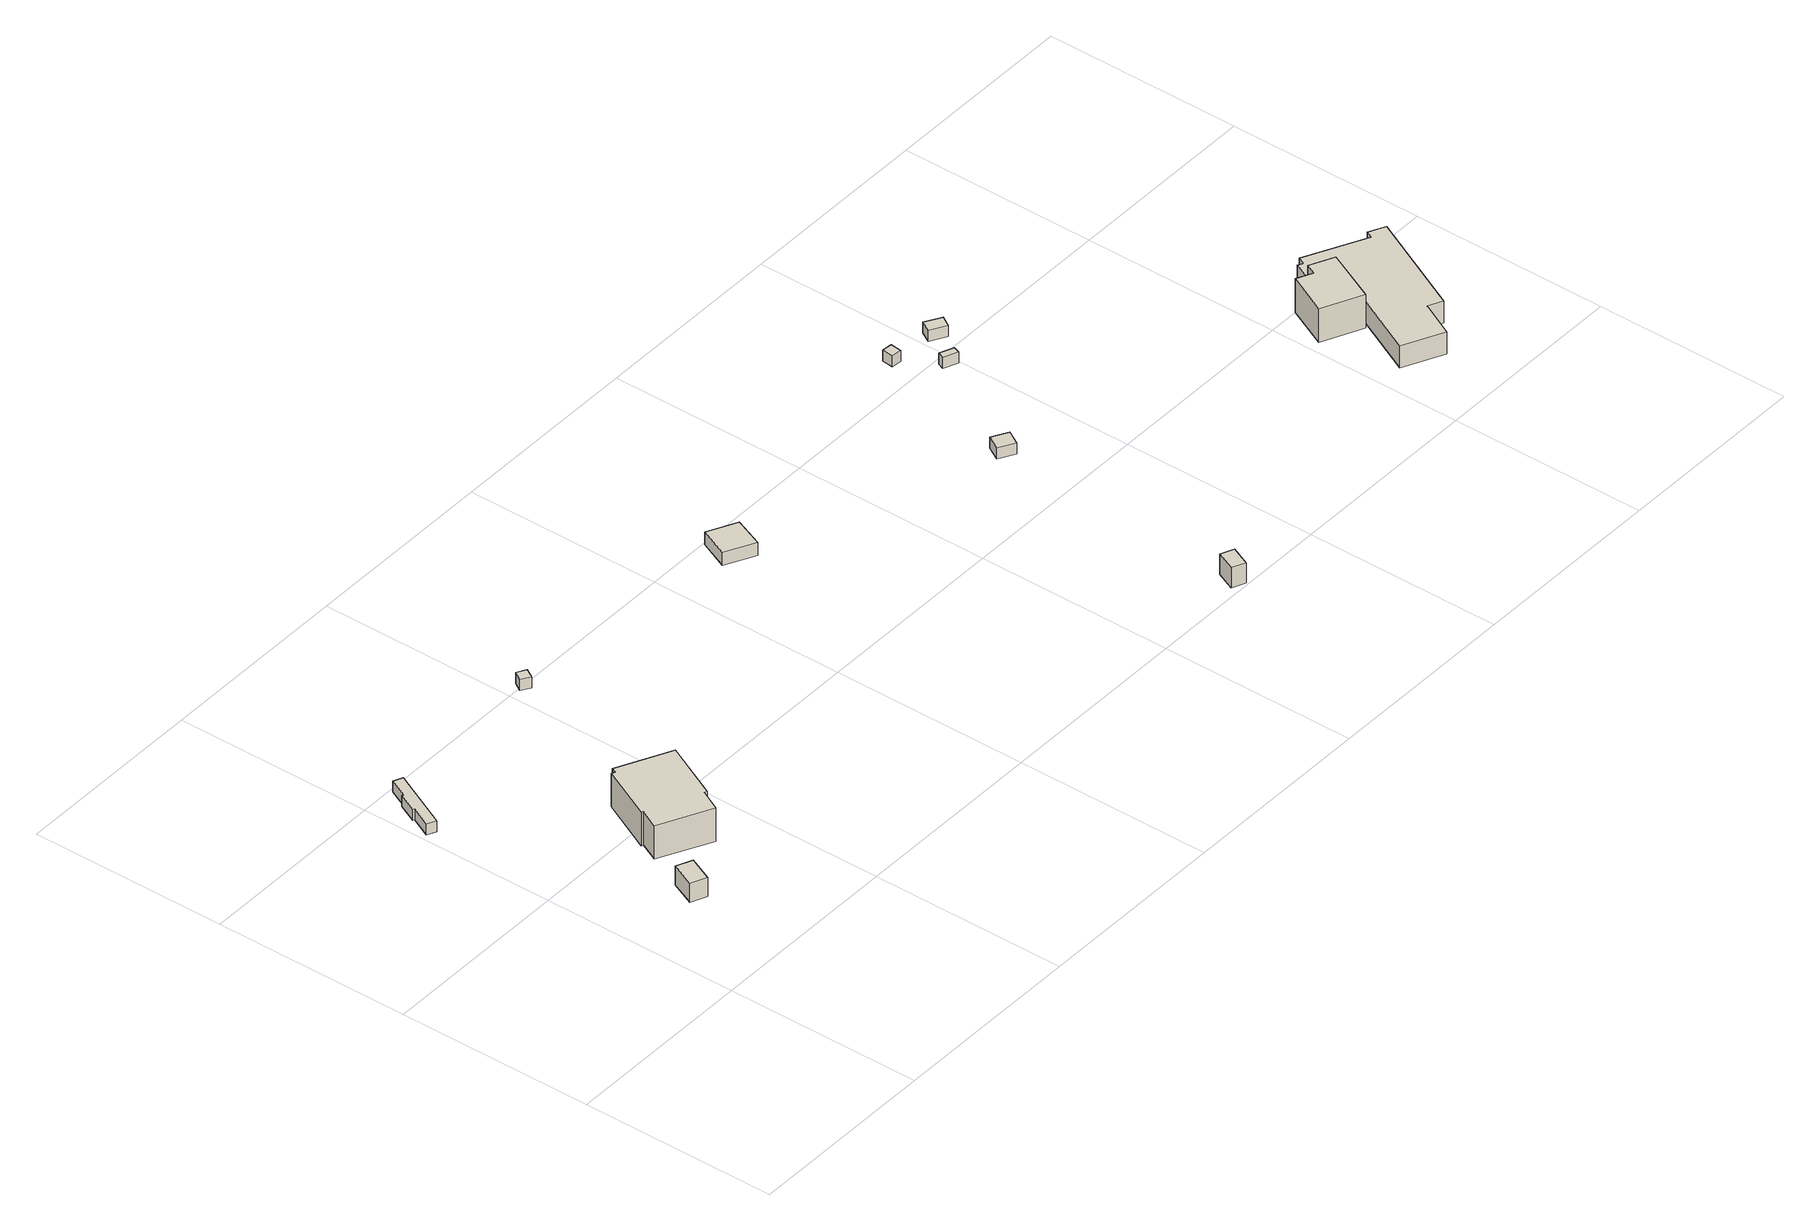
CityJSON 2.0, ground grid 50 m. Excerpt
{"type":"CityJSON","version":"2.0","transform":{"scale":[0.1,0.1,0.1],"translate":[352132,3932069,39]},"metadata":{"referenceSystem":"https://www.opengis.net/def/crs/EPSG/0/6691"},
"CityObjects":{
"building1":{"type":"Building","attributes":{"measuredHeight":7.8,"BuildingIDAttribute.prefecture":"14","BuildingIDAttribute.city":"14153","BuildingDetailAttribute.surveyYear":2015,"BuildingRiverFloodingRiskAttribute.description":"1","BuildingRiverFloodingRiskAttribute.rankOrg":"2","BuildingRiverFloodingRiskAttribute.depth":1.81,"BuildingRiverFloodingRiskAttribute.adminType":"2","BuildingRiverFloodingRiskAttribute.scale":"1","BuildingRiverFloodingRiskAttribute.duration":14.5},"geometry":[{"type":"Solid","lod":"1","boundaries":[[[[0,1,2,3]],[[2,4,5,3]],[[1,6,4,2]],[[0,7,6,1]],[[3,5,7,0]],[[4,6,7,5]]]]}]},
"building2":{"type":"Building","attributes":{"BuildingIDAttribute.prefecture":"14","BuildingIDAttribute.city":"14153","BuildingDetailAttribute.surveyYear":2015,"BuildingRiverFloodingRiskAttribute.description":"1","BuildingRiverFloodingRiskAttribute.rankOrg":"2","BuildingRiverFloodingRiskAttribute.depth":2.82,"BuildingRiverFloodingRiskAttribute.adminType":"2","BuildingRiverFloodingRiskAttribute.scale":"1","BuildingRiverFloodingRiskAttribute.duration":21.75},"geometry":[{"type":"Solid","lod":"1","boundaries":[[[[8,9,10,11,12,13,14,15]],[[14,16,17,15]],[[13,18,16,14]],[[12,19,18,13]],[[11,20,19,12]],[[10,21,20,11]],[[9,22,21,10]],[[8,23,22,9]],[[15,17,23,8]],[[16,18,19,20,21,22,23,17]]]]}]},
"building3":{"type":"Building","attributes":{"usage":"431","measuredHeight":9.4,"storeysAboveGround":1,"BuildingIDAttribute.prefecture":"14","BuildingIDAttribute.city":"14153","BuildingDetailAttribute.totalFloorArea":324.11,"BuildingDetailAttribute.buildingFootprintArea":324.11,"BuildingDetailAttribute.buildingStructureType":"610","BuildingDetailAttribute.buildingStructureOrgType":"2","BuildingDetailAttribute.orgUsage":"143","BuildingDetailAttribute.surveyYear":2015,"BuildingRiverFloodingRiskAttribute.description":"1","BuildingRiverFloodingRiskAttribute.rankOrg":"2","BuildingRiverFloodingRiskAttribute.depth":1.74,"BuildingRiverFloodingRiskAttribute.adminType":"2","BuildingRiverFloodingRiskAttribute.scale":"1","BuildingRiverFloodingRiskAttribute.duration":14.5},"geometry":[{"type":"Solid","lod":"1","boundaries":[[[[24,25,26,27,28,29,30,31,32,33]],[[32,34,35,33]],[[31,36,34,32]],[[30,37,36,31]],[[29,38,37,30]],[[28,39,38,29]],[[27,40,39,28]],[[26,41,40,27]],[[25,42,41,26]],[[24,43,42,25]],[[33,35,43,24]],[[34,36,37,38,39,40,41,42,43,35]]]]}]},
"building4":{"type":"Building","attributes":{"BuildingIDAttribute.prefecture":"14","BuildingIDAttribute.city":"14153","BuildingDetailAttribute.surveyYear":2015,"BuildingRiverFloodingRiskAttribute.description":"1","BuildingRiverFloodingRiskAttribute.rankOrg":"2","BuildingRiverFloodingRiskAttribute.depth":2.94,"BuildingRiverFloodingRiskAttribute.adminType":"2","BuildingRiverFloodingRiskAttribute.scale":"1","BuildingRiverFloodingRiskAttribute.duration":22.83},"geometry":[{"type":"Solid","lod":"1","boundaries":[[[[44,45,46,47]],[[46,48,49,47]],[[45,50,48,46]],[[44,51,50,45]],[[47,49,51,44]],[[48,50,51,49]]]]}]},
"building5":{"type":"Building","attributes":{"measuredHeight":3.7,"BuildingIDAttribute.prefecture":"14","BuildingIDAttribute.city":"14153","BuildingDetailAttribute.surveyYear":2015,"BuildingRiverFloodingRiskAttribute.description":"1","BuildingRiverFloodingRiskAttribute.rankOrg":"2","BuildingRiverFloodingRiskAttribute.depth":2.38,"BuildingRiverFloodingRiskAttribute.adminType":"2","BuildingRiverFloodingRiskAttribute.scale":"1","BuildingRiverFloodingRiskAttribute.duration":18},"geometry":[{"type":"Solid","lod":"1","boundaries":[[[[52,53,54,55]],[[54,56,57,55]],[[53,58,56,54]],[[52,59,58,53]],[[55,57,59,52]],[[56,58,59,57]]]]}]},
"building6":{"type":"Building","attributes":{"usage":"401","measuredHeight":7.8,"storeysAboveGround":2,"BuildingIDAttribute.prefecture":"14","BuildingIDAttribute.city":"14153","BuildingDetailAttribute.totalFloorArea":32.15,"BuildingDetailAttribute.buildingFootprintArea":16.08,"BuildingDetailAttribute.buildingStructureType":"601","BuildingDetailAttribute.buildingStructureOrgType":"1","BuildingDetailAttribute.orgUsage":"61","BuildingDetailAttribute.surveyYear":2015,"BuildingRiverFloodingRiskAttribute.description":"1","BuildingRiverFloodingRiskAttribute.rankOrg":"2","BuildingRiverFloodingRiskAttribute.depth":2.63,"BuildingRiverFloodingRiskAttribute.adminType":"2","BuildingRiverFloodingRiskAttribute.scale":"1","BuildingRiverFloodingRiskAttribute.duration":18.33},"geometry":[{"type":"Solid","lod":"1","boundaries":[[[[60,61,62,63]],[[62,64,65,63]],[[61,66,64,62]],[[60,67,66,61]],[[63,65,67,60]],[[64,66,67,65]]]]}]},
"building7":{"type":"Building","attributes":{"BuildingIDAttribute.prefecture":"14","BuildingIDAttribute.city":"14153","BuildingDetailAttribute.surveyYear":2015,"BuildingRiverFloodingRiskAttribute.description":"1","BuildingRiverFloodingRiskAttribute.rankOrg":"2","BuildingRiverFloodingRiskAttribute.depth":2.26,"BuildingRiverFloodingRiskAttribute.adminType":"2","BuildingRiverFloodingRiskAttribute.scale":"1","BuildingRiverFloodingRiskAttribute.duration":20.75},"geometry":[{"type":"Solid","lod":"1","boundaries":[[[[68,69,70,71]],[[70,72,73,71]],[[69,74,72,70]],[[68,75,74,69]],[[71,73,75,68]],[[72,74,75,73]]]]}]},
"building8":{"type":"Building","attributes":{"BuildingIDAttribute.prefecture":"14","BuildingIDAttribute.city":"14153","BuildingDetailAttribute.surveyYear":2015,"BuildingRiverFloodingRiskAttribute.description":"1","BuildingRiverFloodingRiskAttribute.rankOrg":"2","BuildingRiverFloodingRiskAttribute.depth":2.27,"BuildingRiverFloodingRiskAttribute.adminType":"2","BuildingRiverFloodingRiskAttribute.scale":"1","BuildingRiverFloodingRiskAttribute.duration":20.5},"geometry":[{"type":"Solid","lod":"1","boundaries":[[[[76,77,78,79]],[[78,80,81,79]],[[77,82,80,78]],[[76,83,82,77]],[[79,81,83,76]],[[80,82,83,81]]]]}]},
"building9":{"type":"Building","attributes":{"BuildingIDAttribute.prefecture":"14","BuildingIDAttribute.city":"14153","BuildingDetailAttribute.surveyYear":2015,"BuildingRiverFloodingRiskAttribute.description":"1","BuildingRiverFloodingRiskAttribute.rankOrg":"2","BuildingRiverFloodingRiskAttribute.depth":2.49,"BuildingRiverFloodingRiskAttribute.adminType":"2","BuildingRiverFloodingRiskAttribute.scale":"1","BuildingRiverFloodingRiskAttribute.duration":20.5},"geometry":[{"type":"Solid","lod":"1","boundaries":[[[[84,85,86,87]],[[86,88,89,87]],[[85,90,88,86]],[[84,91,90,85]],[[87,89,91,84]],[[88,90,91,89]]]]}]},
"building10":{"type":"Building","attributes":{"BuildingIDAttribute.prefecture":"14","BuildingIDAttribute.city":"14153","BuildingDetailAttribute.surveyYear":2015,"BuildingRiverFloodingRiskAttribute.description":"1","BuildingRiverFloodingRiskAttribute.rankOrg":"2","BuildingRiverFloodingRiskAttribute.depth":2.39,"BuildingRiverFloodingRiskAttribute.adminType":"2","BuildingRiverFloodingRiskAttribute.scale":"1","BuildingRiverFloodingRiskAttribute.duration":20.5},"geometry":[{"type":"Solid","lod":"1","boundaries":[[[[92,93,94,95]],[[94,96,97,95]],[[93,98,96,94]],[[92,99,98,93]],[[95,97,99,92]],[[96,98,99,97]]]]}]},
"building11":{"type":"Building","attributes":{"usage":"441","measuredHeight":9.7,"storeysAboveGround":2,"BuildingIDAttribute.prefecture":"14","BuildingIDAttribute.city":"14153","BuildingDetailAttribute.totalFloorArea":248.37,"BuildingDetailAttribute.buildingFootprintArea":124.19,"BuildingDetailAttribute.buildingStructureType":"610","BuildingDetailAttribute.buildingStructureOrgType":"2","BuildingDetailAttribute.orgUsage":"160","BuildingDetailAttribute.surveyYear":2015,"BuildingRiverFloodingRiskAttribute.description":"1","BuildingRiverFloodingRiskAttribute.rankOrg":"2","BuildingRiverFloodingRiskAttribute.depth":2.72,"BuildingRiverFloodingRiskAttribute.adminType":"2","BuildingRiverFloodingRiskAttribute.scale":"1","BuildingRiverFloodingRiskAttribute.duration":19.67},"geometry":[{"type":"Solid","lod":"1","boundaries":[[[[100,101,102,103,104,105]],[[104,106,107,105]],[[103,108,106,104]],[[102,109,108,103]],[[101,110,109,102]],[[100,111,110,101]],[[105,107,111,100]],[[106,108,109,110,111,107]]]]}]},
"building12":{"type":"Building","attributes":{"usage":"441","measuredHeight":8.9,"storeysAboveGround":1,"BuildingIDAttribute.prefecture":"14","BuildingIDAttribute.city":"14153","BuildingDetailAttribute.totalFloorArea":480.26,"BuildingDetailAttribute.buildingFootprintArea":480.26,"BuildingDetailAttribute.buildingStructureType":"610","BuildingDetailAttribute.buildingStructureOrgType":"2","BuildingDetailAttribute.orgUsage":"160","BuildingDetailAttribute.surveyYear":2015,"BuildingRiverFloodingRiskAttribute.description":"1","BuildingRiverFloodingRiskAttribute.rankOrg":"2","BuildingRiverFloodingRiskAttribute.depth":2.74,"BuildingRiverFloodingRiskAttribute.adminType":"2","BuildingRiverFloodingRiskAttribute.scale":"1","BuildingRiverFloodingRiskAttribute.duration":19.67},"geometry":[{"type":"Solid","lod":"1","boundaries":[[[[112,113,114,115,116,117,118,119,120,121,122,123]],[[122,124,125,123]],[[121,126,124,122]],[[120,127,126,121]],[[119,128,127,120]],[[118,129,128,119]],[[117,130,129,118]],[[116,131,130,117]],[[115,132,131,116]],[[114,133,132,115]],[[113,134,133,114]],[[112,135,134,113]],[[123,125,135,112]],[[124,126,127,128,129,130,131,132,133,134,135,125]]]]}]}
},
"vertices":[
[215,234,18],[176,251,18],[203,313,18],[243,295,18],[203,313,70],[243,295,70],[176,251,70],[215,234,70],
[10,839,16],[35,891,16],[31,893,16],[54,941,16],[58,939,16],[81,987,16],[104,976,16],[32,828,16],[104,976,46],[32,828,46],[81,987,46],[58,939,46],[54,941,46],[31,893,46],[35,891,46],[10,839,46],
[377,339,16],[247,404,16],[271,453,16],[265,455,16],[331,589,16],[340,585,16],[346,597,16],[480,531,16],[410,389,16],[404,392,16],[410,389,107],[404,392,107],[480,531,107],[346,597,107],[340,585,107],[331,589,107],[265,455,107],[271,453,107],[247,404,107],[377,339,107],
[548,977,14],[525,991,14],[539,1014,14],[562,1001,14],[539,1014,44],[562,1001,44],[525,991,44],[548,977,44],
[1129,916,17],[1161,990,17],[1234,953,17],[1203,878,17],[1234,953,52],[1203,878,52],[1161,990,52],[1129,916,52],
[1780,2,13],[1747,17,13],[1769,65,13],[1802,51,13],[1769,65,69],[1802,51,69],[1747,17,69],[1780,2,69],
[1818,658,19],[1778,681,19],[1798,716,19],[1839,693,19],[1798,716,49],[1839,693,49],[1778,681,49],[1818,658,49],
[1913,1049,20],[1887,1052,20],[1890,1081,20],[1916,1078,20],[1890,1081,50],[1916,1078,50],[1887,1052,50],[1913,1049,50],
[1987,950,18],[1951,965,18],[1958,982,18],[1994,967,18],[1958,982,48],[1994,967,48],[1951,965,48],[1987,950,48],
[2003,1046,20],[2019,1073,20],[2059,1049,20],[2043,1023,20],[2059,1049,50],[2043,1023,50],[2019,1073,50],[2003,1046,50],
[2626,345,14],[2525,393,14],[2575,497,14],[2615,478,14],[2628,504,14],[2688,475,14],[2628,504,106],[2688,475,106],[2615,478,106],[2575,497,106],[2525,393,106],[2626,345,106],
[2748,228,9],[2713,245,9],[2669,157,9],[2569,206,9],[2701,475,9],[2631,509,9],[2651,551,9],[2663,545,9],[2672,563,9],[2825,487,9],[2833,504,9],[2874,484,9],[2833,504,69],[2874,484,69],[2825,487,69],[2672,563,69],[2663,545,69],[2651,551,69],[2631,509,69],[2701,475,69],[2569,206,69],[2669,157,69],[2713,245,69],[2748,228,69]
]}
